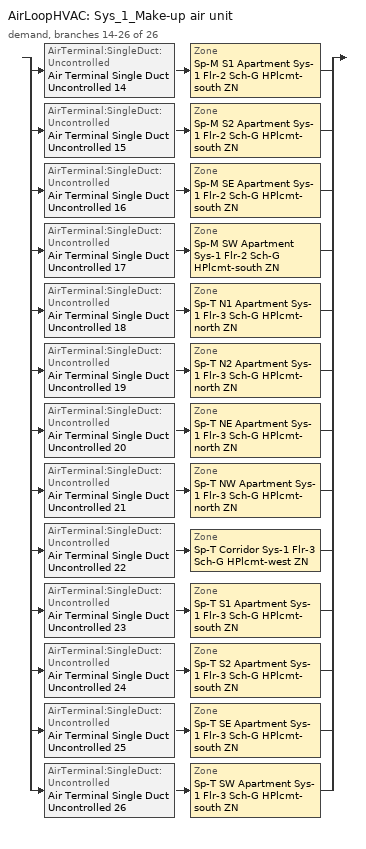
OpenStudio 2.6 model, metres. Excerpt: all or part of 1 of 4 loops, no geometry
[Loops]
AirLoopHVAC 'Sys_1_Make-up air unit'
 demand, branches 14-26 of 26: split
  | AirTerminal:SingleDuct:Uncontrolled 'Air Terminal Single Duct Uncontrolled 14' > Zone 'Sp-M S1 Apartment Sys-1 Flr-2 Sch-G HPlcmt-south ZN'
  | AirTerminal:SingleDuct:Uncontrolled 'Air Terminal Single Duct Uncontrolled 15' > Zone 'Sp-M S2 Apartment Sys-1 Flr-2 Sch-G HPlcmt-south ZN'
  | AirTerminal:SingleDuct:Uncontrolled 'Air Terminal Single Duct Uncontrolled 16' > Zone 'Sp-M SE Apartment Sys-1 Flr-2 Sch-G HPlcmt-south ZN'
  | AirTerminal:SingleDuct:Uncontrolled 'Air Terminal Single Duct Uncontrolled 17' > Zone 'Sp-M SW Apartment Sys-1 Flr-2 Sch-G HPlcmt-south ZN'
  | AirTerminal:SingleDuct:Uncontrolled 'Air Terminal Single Duct Uncontrolled 18' > Zone 'Sp-T N1 Apartment Sys-1 Flr-3 Sch-G HPlcmt-north ZN'
  | AirTerminal:SingleDuct:Uncontrolled 'Air Terminal Single Duct Uncontrolled 19' > Zone 'Sp-T N2 Apartment Sys-1 Flr-3 Sch-G HPlcmt-north ZN'
  | AirTerminal:SingleDuct:Uncontrolled 'Air Terminal Single Duct Uncontrolled 20' > Zone 'Sp-T NE Apartment Sys-1 Flr-3 Sch-G HPlcmt-north ZN'
  | AirTerminal:SingleDuct:Uncontrolled 'Air Terminal Single Duct Uncontrolled 21' > Zone 'Sp-T NW Apartment Sys-1 Flr-3 Sch-G HPlcmt-north ZN'
  | AirTerminal:SingleDuct:Uncontrolled 'Air Terminal Single Duct Uncontrolled 22' > Zone 'Sp-T Corridor Sys-1 Flr-3 Sch-G HPlcmt-west ZN'
  | AirTerminal:SingleDuct:Uncontrolled 'Air Terminal Single Duct Uncontrolled 23' > Zone 'Sp-T S1 Apartment Sys-1 Flr-3 Sch-G HPlcmt-south ZN'
  | AirTerminal:SingleDuct:Uncontrolled 'Air Terminal Single Duct Uncontrolled 24' > Zone 'Sp-T S2 Apartment Sys-1 Flr-3 Sch-G HPlcmt-south ZN'
  | AirTerminal:SingleDuct:Uncontrolled 'Air Terminal Single Duct Uncontrolled 25' > Zone 'Sp-T SE Apartment Sys-1 Flr-3 Sch-G HPlcmt-south ZN'
  | AirTerminal:SingleDuct:Uncontrolled 'Air Terminal Single Duct Uncontrolled 26' > Zone 'Sp-T SW Apartment Sys-1 Flr-3 Sch-G HPlcmt-south ZN'
[Sizing:Zone] Zone Cooling Design Supply Air Temperature Input Method=SupplyAirTemperature; Zone Cooling Design Supply Air Temperature {C}=13; Zone Cooling Design Supply Air Temperature Difference {deltaC}=11.11; Zone Heating Design Supply Air Temperature Input Method=SupplyAirTemperature; Zone Heating Design Supply Air Temperature {C}=43; Zone Heating Design Supply Air Temperature Difference {deltaC}=11.11; Zone Cooling Design Supply Air Humidity Ratio {kg-H2O/kg-air}=0.0085; Zone Heating Design Supply Air Humidity Ratio {kg-H2O/kg-air}=0.008; Zone Heating Sizing Factor=1.3; Zone Cooling Sizing Factor=1.1; Cooling Design Air Flow Method=DesignDay; Heating Design Air Flow Method=DesignDay; Account for Dedicated Outdoor Air System=No; Dedicated Outdoor Air System Control Strategy=NeutralSupplyAir; Dedicated Outdoor Air Low Setpoint Temperature for Design {C}=autosize; Dedicated Outdoor Air High Setpoint Temperature for Design {C}=autosize
Sp-M S1 Apartment Sys-1 Flr-2 Sch-G HPlcmt-south ZN; Sp-M S2 Apartment Sys-1 Flr-2 Sch-G HPlcmt-south ZN; Sp-M SE Apartment Sys-1 Flr-2 Sch-G HPlcmt-south ZN; Sp-M SW Apartment Sys-1 Flr-2 Sch-G HPlcmt-south ZN; Sp-T N1 Apartment Sys-1 Flr-3 Sch-G HPlcmt-north ZN; Sp-T N2 Apartment Sys-1 Flr-3 Sch-G HPlcmt-north ZN; Sp-T NE Apartment Sys-1 Flr-3 Sch-G HPlcmt-north ZN; Sp-T NW Apartment Sys-1 Flr-3 Sch-G HPlcmt-north ZN; Sp-T Corridor Sys-1 Flr-3 Sch-G HPlcmt-west ZN; Sp-T S1 Apartment Sys-1 Flr-3 Sch-G HPlcmt-south ZN; Sp-T S2 Apartment Sys-1 Flr-3 Sch-G HPlcmt-south ZN; Sp-T SE Apartment Sys-1 Flr-3 Sch-G HPlcmt-south ZN; Sp-T SW Apartment Sys-1 Flr-3 Sch-G HPlcmt-south ZN
[Zone equipment]
Sp-M S1 Apartment Sys-1 Flr-2 Sch-G HPlcmt-south ZN: Sp-M S1 Apartment Sys-1 Flr-2 Sch-G HPlcmt-south ZN PTAC, Air Terminal Single Duct Uncontrolled 14, Sp-M S1 Apartment Sys-1 Flr-2 Sch-G HPlcmt-south ZN Elec Baseboard
Sp-M S2 Apartment Sys-1 Flr-2 Sch-G HPlcmt-south ZN: Sp-M S2 Apartment Sys-1 Flr-2 Sch-G HPlcmt-south ZN PTAC, Air Terminal Single Duct Uncontrolled 15, Sp-M S2 Apartment Sys-1 Flr-2 Sch-G HPlcmt-south ZN Elec Baseboard
Sp-M SE Apartment Sys-1 Flr-2 Sch-G HPlcmt-south ZN: Sp-M SE Apartment Sys-1 Flr-2 Sch-G HPlcmt-south ZN PTAC, Air Terminal Single Duct Uncontrolled 16, Sp-M SE Apartment Sys-1 Flr-2 Sch-G HPlcmt-south ZN Elec Baseboard
Sp-M SW Apartment Sys-1 Flr-2 Sch-G HPlcmt-south ZN: Sp-M SW Apartment Sys-1 Flr-2 Sch-G HPlcmt-south ZN PTAC, Air Terminal Single Duct Uncontrolled 17, Sp-M SW Apartment Sys-1 Flr-2 Sch-G HPlcmt-south ZN Elec Baseboard
Sp-T N1 Apartment Sys-1 Flr-3 Sch-G HPlcmt-north ZN: Sp-T N1 Apartment Sys-1 Flr-3 Sch-G HPlcmt-north ZN PTAC, Air Terminal Single Duct Uncontrolled 18, Sp-T N1 Apartment Sys-1 Flr-3 Sch-G HPlcmt-north ZN Elec Baseboard
Sp-T N2 Apartment Sys-1 Flr-3 Sch-G HPlcmt-north ZN: Sp-T N2 Apartment Sys-1 Flr-3 Sch-G HPlcmt-north ZN PTAC, Air Terminal Single Duct Uncontrolled 19, Sp-T N2 Apartment Sys-1 Flr-3 Sch-G HPlcmt-north ZN Elec Baseboard
Sp-T NE Apartment Sys-1 Flr-3 Sch-G HPlcmt-north ZN: Sp-T NE Apartment Sys-1 Flr-3 Sch-G HPlcmt-north ZN PTAC, Air Terminal Single Duct Uncontrolled 20, Sp-T NE Apartment Sys-1 Flr-3 Sch-G HPlcmt-north ZN Elec Baseboard
Sp-T NW Apartment Sys-1 Flr-3 Sch-G HPlcmt-north ZN: Sp-T NW Apartment Sys-1 Flr-3 Sch-G HPlcmt-north ZN PTAC, Air Terminal Single Duct Uncontrolled 21, Sp-T NW Apartment Sys-1 Flr-3 Sch-G HPlcmt-north ZN Elec Baseboard
Sp-T Corridor Sys-1 Flr-3 Sch-G HPlcmt-west ZN: Sp-T Corridor Sys-1 Flr-3 Sch-G HPlcmt-west ZN PTAC, Air Terminal Single Duct Uncontrolled 22, Sp-T Corridor Sys-1 Flr-3 Sch-G HPlcmt-west ZN Elec Baseboard
Sp-T S1 Apartment Sys-1 Flr-3 Sch-G HPlcmt-south ZN: Sp-T S1 Apartment Sys-1 Flr-3 Sch-G HPlcmt-south ZN PTAC, Air Terminal Single Duct Uncontrolled 23, Sp-T S1 Apartment Sys-1 Flr-3 Sch-G HPlcmt-south ZN Elec Baseboard
Sp-T S2 Apartment Sys-1 Flr-3 Sch-G HPlcmt-south ZN: Sp-T S2 Apartment Sys-1 Flr-3 Sch-G HPlcmt-south ZN PTAC, Air Terminal Single Duct Uncontrolled 24, Sp-T S2 Apartment Sys-1 Flr-3 Sch-G HPlcmt-south ZN Elec Baseboard
Sp-T SE Apartment Sys-1 Flr-3 Sch-G HPlcmt-south ZN: Sp-T SE Apartment Sys-1 Flr-3 Sch-G HPlcmt-south ZN PTAC, Air Terminal Single Duct Uncontrolled 25, Sp-T SE Apartment Sys-1 Flr-3 Sch-G HPlcmt-south ZN Elec Baseboard
Sp-T SW Apartment Sys-1 Flr-3 Sch-G HPlcmt-south ZN: Sp-T SW Apartment Sys-1 Flr-3 Sch-G HPlcmt-south ZN PTAC, Air Terminal Single Duct Uncontrolled 26, Sp-T SW Apartment Sys-1 Flr-3 Sch-G HPlcmt-south ZN Elec Baseboard
[Coil:Heating:Electric] Availability Schedule=ON_OFF_ALWAYS_OFF
Coil Heating Electric 14; Coil Heating Electric 15; Coil Heating Electric 16; Coil Heating Electric 17; Coil Heating Electric 18; Coil Heating Electric 19; Coil Heating Electric 20; Coil Heating Electric 21; Coil Heating Electric 22; Coil Heating Electric 23; Coil Heating Electric 24; Coil Heating Electric 25; Coil Heating Electric 26
[Coil:Cooling:DX:SingleSpeed] Availability Schedule=Always On Discrete; Rated Total Cooling Capacity {W}=autosize; Rated Sensible Heat Ratio=autosize; Rated Air Flow Rate {m3/s}=autosize; Rated Evaporator Fan Power Per Volume Flow Rate {W/(m3/s)}=773.3; Total Cooling Capacity Function of Temperature Curve=DXCOOL-NECB2011-REF-CAPFT; Total Cooling Capacity Function of Flow Fraction Curve=DXCOOL-NECB2011-REF-CAPFFLOW; Energy Input Ratio Function of Temperature Curve=DXCOOL-NECB2011-REF-COOLEIRFT; Energy Input Ratio Function of Flow Fraction Curve=DXCOOL-NECB2011-REF-COOLEIRFFLOW; Part Load Fraction Correlation Curve=DXCOOL-NECB2011-REF-COOLPLFFPLR; Condenser Type=AirCooled; Evaporative Condenser Effectiveness=0; Evaporative Condenser Air Flow Rate {m3/s}=Autosize; Evaporative Condenser Pump Rated Power Consumption {W}=Autosize; Crankcase Heater Capacity {W}=0; Maximum Outdoor Dry-Bulb Temperature for Crankcase Heater Operation {C}=0; Basin Heater Capacity {W/K}=0; Basin Heater Setpoint Temperature {C}=10
Name | Rated COP {W/W}
Coil Cooling DX Single Speed 15 11kBtu/hr 10.1EER | 3.41819
Coil Cooling DX Single Speed 16 11kBtu/hr 10.1EER | 3.40671
Coil Cooling DX Single Speed 17 17kBtu/hr 9.3EER | 3.15771
Coil Cooling DX Single Speed 18 19kBtu/hr 9.3EER | 3.15921
Coil Cooling DX Single Speed 19 12kBtu/hr 10.0EER | 3.3761
Coil Cooling DX Single Speed 20 12kBtu/hr 10.0EER | 3.37498
Coil Cooling DX Single Speed 21 21kBtu/hr 9.3EER | 3.1603
Coil Cooling DX Single Speed 22 22kBtu/hr 9.3EER | 3.16124
Coil Cooling DX Single Speed 23 14kBtu/hr 9.5EER | 3.21756
Coil Cooling DX Single Speed 24 18kBtu/hr 9.3EER | 3.15832
Coil Cooling DX Single Speed 25 18kBtu/hr 9.3EER | 3.15839
Coil Cooling DX Single Speed 26 22kBtu/hr 9.3EER | 3.16083
Coil Cooling DX Single Speed 27 24kBtu/hr 9.3EER | 3.16258
[Fan:ConstantVolume] Availability Schedule=Always On Discrete; Fan Efficiency=0.39975; Pressure Rise {Pa}=640; Maximum Flow Rate {m3/s}=AutoSize; Motor Efficiency=0.615
Fan Constant Volume 15; Fan Constant Volume 16; Fan Constant Volume 17; Fan Constant Volume 18; Fan Constant Volume 19; Fan Constant Volume 20; Fan Constant Volume 21; Fan Constant Volume 22; Fan Constant Volume 23; Fan Constant Volume 24; Fan Constant Volume 25; Fan Constant Volume 26; Fan Constant Volume 27
[ZoneHVAC:PackagedTerminalAirConditioner] Availability Schedule=Always On Discrete; Supply Air Flow Rate During Cooling Operation {m3/s}=Autosize; Supply Air Flow Rate During Heating Operation {m3/s}=Autosize; Supply Air Flow Rate When No Cooling or Heating is Needed {m3/s}=Autosize; Outdoor Air Flow Rate During Cooling Operation {m3/s}=1e-05; Outdoor Air Flow Rate During Heating Operation {m3/s}=1e-05; Outdoor Air Flow Rate When No Cooling or Heating is Needed {m3/s}=1e-05; Fan Placement=DrawThrough
Name | Supply Air Fan | Heating Coil | Cooling Coil
Sp-M S1 Apartment Sys-1 Flr-2 Sch-G HPlcmt-south ZN PTAC | Fan Constant Volume 15 | Coil Heating Electric 14 | Coil Cooling DX Single Speed 15 11kBtu/hr 10.1EER
Sp-M S2 Apartment Sys-1 Flr-2 Sch-G HPlcmt-south ZN PTAC | Fan Constant Volume 16 | Coil Heating Electric 15 | Coil Cooling DX Single Speed 16 11kBtu/hr 10.1EER
Sp-M SE Apartment Sys-1 Flr-2 Sch-G HPlcmt-south ZN PTAC | Fan Constant Volume 17 | Coil Heating Electric 16 | Coil Cooling DX Single Speed 17 17kBtu/hr 9.3EER
Sp-M SW Apartment Sys-1 Flr-2 Sch-G HPlcmt-south ZN PTAC | Fan Constant Volume 18 | Coil Heating Electric 17 | Coil Cooling DX Single Speed 18 19kBtu/hr 9.3EER
Sp-T N1 Apartment Sys-1 Flr-3 Sch-G HPlcmt-north ZN PTAC | Fan Constant Volume 19 | Coil Heating Electric 18 | Coil Cooling DX Single Speed 19 12kBtu/hr 10.0EER
Sp-T N2 Apartment Sys-1 Flr-3 Sch-G HPlcmt-north ZN PTAC | Fan Constant Volume 20 | Coil Heating Electric 19 | Coil Cooling DX Single Speed 20 12kBtu/hr 10.0EER
Sp-T NE Apartment Sys-1 Flr-3 Sch-G HPlcmt-north ZN PTAC | Fan Constant Volume 21 | Coil Heating Electric 20 | Coil Cooling DX Single Speed 21 21kBtu/hr 9.3EER
Sp-T NW Apartment Sys-1 Flr-3 Sch-G HPlcmt-north ZN PTAC | Fan Constant Volume 22 | Coil Heating Electric 21 | Coil Cooling DX Single Speed 22 22kBtu/hr 9.3EER
Sp-T Corridor Sys-1 Flr-3 Sch-G HPlcmt-west ZN PTAC | Fan Constant Volume 23 | Coil Heating Electric 22 | Coil Cooling DX Single Speed 23 14kBtu/hr 9.5EER
Sp-T S1 Apartment Sys-1 Flr-3 Sch-G HPlcmt-south ZN PTAC | Fan Constant Volume 24 | Coil Heating Electric 23 | Coil Cooling DX Single Speed 24 18kBtu/hr 9.3EER
Sp-T S2 Apartment Sys-1 Flr-3 Sch-G HPlcmt-south ZN PTAC | Fan Constant Volume 25 | Coil Heating Electric 24 | Coil Cooling DX Single Speed 25 18kBtu/hr 9.3EER
Sp-T SE Apartment Sys-1 Flr-3 Sch-G HPlcmt-south ZN PTAC | Fan Constant Volume 26 | Coil Heating Electric 25 | Coil Cooling DX Single Speed 26 22kBtu/hr 9.3EER
Sp-T SW Apartment Sys-1 Flr-3 Sch-G HPlcmt-south ZN PTAC | Fan Constant Volume 27 | Coil Heating Electric 26 | Coil Cooling DX Single Speed 27 24kBtu/hr 9.3EER
[AirTerminal:SingleDuct:Uncontrolled] Availability Schedule=Always On Discrete; Maximum Air Flow Rate {m3/s}=AutoSize
Air Terminal Single Duct Uncontrolled 14; Air Terminal Single Duct Uncontrolled 15; Air Terminal Single Duct Uncontrolled 16; Air Terminal Single Duct Uncontrolled 17; Air Terminal Single Duct Uncontrolled 18; Air Terminal Single Duct Uncontrolled 19; Air Terminal Single Duct Uncontrolled 20; Air Terminal Single Duct Uncontrolled 21; Air Terminal Single Duct Uncontrolled 22; Air Terminal Single Duct Uncontrolled 23; Air Terminal Single Duct Uncontrolled 24; Air Terminal Single Duct Uncontrolled 25; Air Terminal Single Duct Uncontrolled 26
[ZoneHVAC:Baseboard:Convective:Electric] Availability Schedule=Always On Discrete; Efficiency=1
Name | Nominal Capacity {W}
Sp-M S1 Apartment Sys-1 Flr-2 Sch-G HPlcmt-south ZN Elec Baseboard | 4914.96
Sp-M S2 Apartment Sys-1 Flr-2 Sch-G HPlcmt-south ZN Elec Baseboard | 4913.24
Sp-M SE Apartment Sys-1 Flr-2 Sch-G HPlcmt-south ZN Elec Baseboard | 6874.22
Sp-M SW Apartment Sys-1 Flr-2 Sch-G HPlcmt-south ZN Elec Baseboard | 6904.25
Sp-T N1 Apartment Sys-1 Flr-3 Sch-G HPlcmt-north ZN Elec Baseboard | 3779.34
Sp-T N2 Apartment Sys-1 Flr-3 Sch-G HPlcmt-north ZN Elec Baseboard | 3779.87
Sp-T NE Apartment Sys-1 Flr-3 Sch-G HPlcmt-north ZN Elec Baseboard | 4637.46
Sp-T NW Apartment Sys-1 Flr-3 Sch-G HPlcmt-north ZN Elec Baseboard | 4652.48
Sp-T Corridor Sys-1 Flr-3 Sch-G HPlcmt-west ZN Elec Baseboard | 4681.47
Sp-T S1 Apartment Sys-1 Flr-3 Sch-G HPlcmt-south ZN Elec Baseboard | 3756.05
Sp-T S2 Apartment Sys-1 Flr-3 Sch-G HPlcmt-south ZN Elec Baseboard | 3755.55
Sp-T SE Apartment Sys-1 Flr-3 Sch-G HPlcmt-south ZN Elec Baseboard | 4614.58
Sp-T SW Apartment Sys-1 Flr-3 Sch-G HPlcmt-south ZN Elec Baseboard | 4629.61
[Schedule:Ruleset]
ON_OFF_ALWAYS_OFF: Default Day Schedule=Schedule Day 3
[Schedule:Day]
Schedule Day 3; wkdON_OFF_ALWAYS_OFF 1; satON_OFF_ALWAYS_OFF 1; sunON_OFF_ALWAYS_OFF 1: 1, 0, 0, 2, 0, 0, 3, 0, 0, 4, 0, 0, 5, 0, 0, 6, 0, 0, 7, 0, 0, 8, 0, 0, 9, 0, 0, 10, 0, 0, 11, 0, 0, 12, 0, 0, 13, 0, 0, 14, 0, 0, 15, 0, 0, 16, 0, 0, 17, 0, 0, 18, 0, 0, 19, 0, 0, 20, 0, 0, 21, 0, 0, 22, 0, 0, 23, 0, 0, 24, 0, 0
[Schedule:Rule] Schedule Ruleset=ON_OFF_ALWAYS_OFF; Date Specification Type=DateRange; Start Month=1; Start Day=1; End Month=12; End Day=31
Name | Rule Order | Day Schedule | Apply Sunday | Apply Monday | Apply Tuesday | Apply Wednesday | Apply Thursday | Apply Friday | Apply Saturday
wkdON_OFF_ALWAYS_OFF rule | 2 | wkdON_OFF_ALWAYS_OFF 1 | No | Yes | Yes | Yes | Yes | Yes | No
satON_OFF_ALWAYS_OFFrule | 1 | satON_OFF_ALWAYS_OFF 1 | No | No | No | No | No | No | Yes
sunON_OFF_ALWAYS_OFFrule | 0 | sunON_OFF_ALWAYS_OFF 1 | Yes | No | No | No | No | No | No
[Schedule:Constant]
Always On Discrete: Value=1
[Curve:Biquadratic] Minimum Value of x=13; Maximum Value of x=24; Minimum Value of y=24; Maximum Value of y=46
Name | Coefficient1 Constant | Coefficient2 x | Coefficient3 x**2 | Coefficient4 y | Coefficient5 y**2 | Coefficient6 x*y
DXCOOL-NECB2011-REF-CAPFT | 0.867905 | 0.0142459 | 0.00055436 | -0.0075575 | 3.3e-05 | -0.0001918
DXCOOL-NECB2011-REF-COOLEIRFT | 0.116936 | 0.0284933 | -0.0004112 | 0.0214108 | 0.00016103 | -0.0006791
[Curve:Quadratic] Coefficient1 Constant=1; Coefficient2 x=0; Coefficient3 x**2=0; Minimum Value of x=0; Maximum Value of x=1
DXCOOL-NECB2011-REF-CAPFFLOW; DXCOOL-NECB2011-REF-COOLEIRFFLOW
[Curve:Cubic]
DXCOOL-NECB2011-REF-COOLPLFFPLR: Coefficient1 Constant=0.0277; Coefficient2 x=4.9151; Coefficient3 x**2=-8.184; Coefficient4 x**3=4.2702; Minimum Value of x=0.7; Maximum Value of x=1
